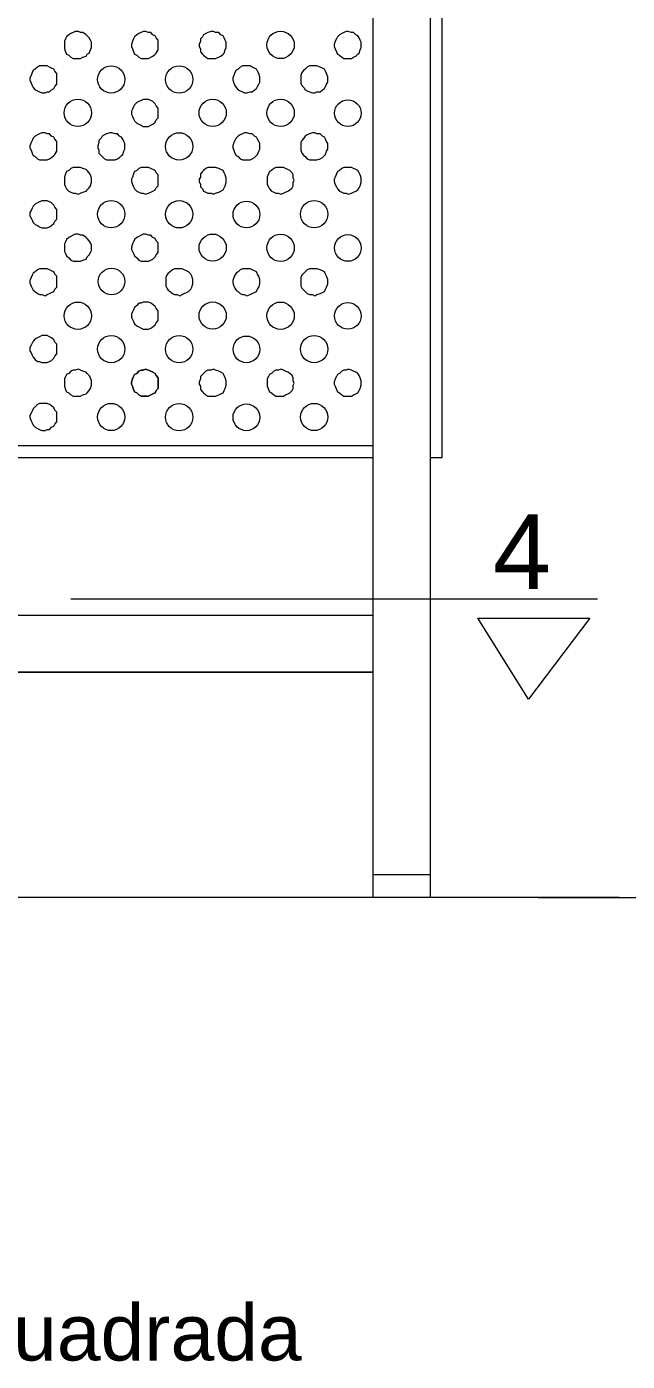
# Model space of a CAD drawing. Header units: inches. Extents: x 0.21 to 4.55, y 0.23 to 3.12.
# Drawn here: x 3.967 to 4.234, y 1.863 to 2.456 of the extents above; entities that cross this region are included whole.
import ezdxf

# ---------------------------------------------------------------- set-up
doc = ezdxf.new("R2010")
doc.units = ezdxf.units.IN
doc.header["$MEASUREMENT"] = 0
for name, color, linetype in [('PDF_0', 7, 'Continuous'), ('PDF_MESA', 7, 'Continuous'), ('PDF_PROYECCION 2', 7, 'Continuous'), ('PDF_TEXTO', 7, 'Continuous')]:
    doc.layers.add(name, color=color, linetype=linetype)
doc.styles.add('PDF Arial', font='arial.ttf')

msp = doc.modelspace()

# ---------------------------------------------------------------- linework, layer by layer
at = {"layer": 'PDF_0', "lineweight": 5}
for points in [[(4.14657, 2.72405), (4.14657, 2.06905), (4.12119, 2.06905), (4.12119, 2.72405)], [(2.97255, 2.1945), (4.12119, 2.1945)], [(4.14657, 2.07911), (4.12119, 2.07911)], [(4.23036, 2.06905), (2.89642, 2.06905)], [(4.19445, 2.06905), (4.43337, 2.06905)]]:
    msp.add_lwpolyline(points, dxfattribs=at)
for points in [[(4.16763, 2.19306), (4.21743, 2.19306), (4.19014, 2.15715)], [(4.12119, 2.16912), (3.35176, 2.16912)]]:
    msp.add_lwpolyline(points, close=True, dxfattribs=at)
at = {"layer": 'PDF_MESA', "lineweight": 5}
msp.add_lwpolyline([(3.98713, 2.20168), (4.22078, 2.20168)], dxfattribs=at)
at = {"layer": 'PDF_PROYECCION 2', "lineweight": 5}
for points in [[(4.14657, 2.2644), (4.15183, 2.2644), (4.15183, 2.56892), (4.14657, 2.56892)], [(3.35176, 2.26967), (4.12119, 2.26967)], [(3.35176, 2.2644), (4.12119, 2.2644)]]:
    msp.add_lwpolyline(points, dxfattribs=at)
for points in [[(3.99622, 2.44731), (3.99622, 2.44874), (3.99575, 2.4497), (3.99527, 2.45066), (3.99431, 2.45162), (3.99383, 2.45209), (3.99239, 2.45305), (3.99144, 2.45305), (3.99048, 2.45353), (3.98904, 2.45353), (3.98808, 2.45305), (3.98713, 2.45257), (3.98617, 2.45209), (3.98521, 2.45114), (3.98473, 2.45018), (3.98425, 2.44922), (3.98425, 2.44779), (3.98425, 2.44683), (3.98425, 2.44587), (3.98473, 2.44443), (3.98521, 2.44348), (3.98617, 2.443), (3.98713, 2.44204), (3.98808, 2.44156), (3.98904, 2.44156), (3.99048, 2.44156), (3.99144, 2.44156), (3.99239, 2.44204), (3.99383, 2.44252), (3.99431, 2.44348), (3.99527, 2.44395), (3.99575, 2.44539), (3.99622, 2.44635)], [(4.02591, 2.44731), (4.02591, 2.44874), (4.02591, 2.4497), (4.02495, 2.45066), (4.02447, 2.45162), (4.02352, 2.45209), (4.02256, 2.45305), (4.0216, 2.45305), (4.02016, 2.45353), (4.01921, 2.45353), (4.01825, 2.45305), (4.01729, 2.45257), (4.01633, 2.45209), (4.01538, 2.45114), (4.0149, 2.45018), (4.01442, 2.44922), (4.01394, 2.44779), (4.01394, 2.44683), (4.01442, 2.44587), (4.0149, 2.44443), (4.01538, 2.44348), (4.01633, 2.443), (4.01729, 2.44204), (4.01825, 2.44156), (4.01921, 2.44156), (4.02016, 2.44156), (4.0216, 2.44156), (4.02256, 2.44204), (4.02352, 2.44252), (4.02447, 2.44348), (4.02495, 2.44395), (4.02591, 2.44539), (4.02591, 2.44635)], [(4.02591, 2.44731), (4.02591, 2.44874), (4.02591, 2.4497), (4.02495, 2.45066), (4.02447, 2.45162), (4.02352, 2.45209), (4.02256, 2.45305), (4.0216, 2.45305), (4.02016, 2.45353), (4.01921, 2.45353), (4.01825, 2.45305), (4.01729, 2.45257), (4.01633, 2.45209), (4.01538, 2.45114), (4.0149, 2.45018), (4.01442, 2.44922), (4.01394, 2.44779), (4.01394, 2.44683), (4.01442, 2.44587), (4.0149, 2.44443), (4.01538, 2.44348), (4.01633, 2.443), (4.01729, 2.44204), (4.01825, 2.44156), (4.01921, 2.44156), (4.02016, 2.44156), (4.0216, 2.44156), (4.02256, 2.44204), (4.02352, 2.44252), (4.02447, 2.44348), (4.02495, 2.44395), (4.02591, 2.44539), (4.02591, 2.44635)], [(4.05607, 2.44731), (4.05607, 2.44874), (4.0556, 2.4497), (4.05512, 2.45066), (4.05464, 2.45162), (4.05368, 2.45209), (4.05272, 2.45305), (4.05129, 2.45305), (4.05033, 2.45353), (4.04937, 2.45353), (4.04793, 2.45305), (4.04698, 2.45257), (4.04602, 2.45209), (4.04554, 2.45114), (4.04458, 2.45018), (4.04458, 2.44922), (4.0441, 2.44779), (4.0441, 2.44683), (4.04458, 2.44587), (4.04458, 2.44443), (4.04554, 2.44348), (4.04602, 2.443), (4.04698, 2.44204), (4.04793, 2.44156), (4.04937, 2.44156), (4.05033, 2.44156), (4.05129, 2.44156), (4.05272, 2.44204), (4.05368, 2.44252), (4.05464, 2.44348), (4.05512, 2.44395), (4.0556, 2.44539), (4.05607, 2.44635)], [(4.11592, 2.44731), (4.11592, 2.44874), (4.11545, 2.4497), (4.11497, 2.45066), (4.11449, 2.45162), (4.11353, 2.45209), (4.11257, 2.45305), (4.11162, 2.45305), (4.11018, 2.45353), (4.10922, 2.45353), (4.10826, 2.45305), (4.10731, 2.45257), (4.10635, 2.45209), (4.10539, 2.45114), (4.10491, 2.45018), (4.10443, 2.44922), (4.10395, 2.44779), (4.10395, 2.44683), (4.10443, 2.44587), (4.10491, 2.44443), (4.10539, 2.44348), (4.10635, 2.443), (4.10731, 2.44204), (4.10826, 2.44156), (4.10922, 2.44156), (4.11018, 2.44156), (4.11162, 2.44156), (4.11257, 2.44204), (4.11353, 2.44252), (4.11449, 2.44348), (4.11497, 2.44395), (4.11545, 2.44539), (4.11592, 2.44635)], [(3.9809, 2.43246), (3.9809, 2.43342), (3.9809, 2.43486), (3.97995, 2.43582), (3.97947, 2.43677), (3.97851, 2.43725), (3.97755, 2.43773), (3.97659, 2.43821), (3.97564, 2.43821), (3.9742, 2.43821), (3.97324, 2.43821), (3.97228, 2.43773), (3.97133, 2.43677), (3.97037, 2.43629), (3.96989, 2.43534), (3.96941, 2.4339), (3.96893, 2.43294), (3.96893, 2.43198), (3.96941, 2.43055), (3.96989, 2.42959), (3.97037, 2.42863), (3.97133, 2.42768), (3.97228, 2.4272), (3.97324, 2.42672), (3.9742, 2.42624), (3.97564, 2.42624), (3.97659, 2.42672), (3.97755, 2.42672), (3.97851, 2.42768), (3.97947, 2.42815), (3.97995, 2.42911), (3.9809, 2.43007), (3.9809, 2.43103)], [(4.07092, 2.43246), (4.07092, 2.43342), (4.07044, 2.43486), (4.06996, 2.43582), (4.06948, 2.43677), (4.06852, 2.43725), (4.06757, 2.43773), (4.06661, 2.43821), (4.06517, 2.43821), (4.06421, 2.43821), (4.06326, 2.43821), (4.0623, 2.43773), (4.06134, 2.43677), (4.06038, 2.43629), (4.0599, 2.43534), (4.05943, 2.4339), (4.05895, 2.43294), (4.05895, 2.43198), (4.05943, 2.43055), (4.0599, 2.42959), (4.06038, 2.42863), (4.06134, 2.42768), (4.0623, 2.4272), (4.06326, 2.42672), (4.06421, 2.42624), (4.06517, 2.42624), (4.06661, 2.42672), (4.06757, 2.42672), (4.06852, 2.42768), (4.06948, 2.42815), (4.06996, 2.42911), (4.07044, 2.43007), (4.07092, 2.43103)], [(4.10108, 2.43246), (4.10108, 2.43342), (4.1006, 2.43486), (4.10012, 2.43582), (4.09965, 2.43677), (4.09869, 2.43725), (4.09773, 2.43773), (4.09629, 2.43821), (4.09534, 2.43821), (4.09438, 2.43821), (4.09294, 2.43821), (4.09198, 2.43773), (4.09103, 2.43677), (4.09055, 2.43629), (4.08959, 2.43534), (4.08911, 2.4339), (4.08911, 2.43294), (4.08911, 2.43198), (4.08911, 2.43055), (4.08959, 2.42959), (4.09055, 2.42863), (4.09103, 2.42768), (4.09198, 2.4272), (4.09294, 2.42672), (4.09438, 2.42624), (4.09534, 2.42624), (4.09629, 2.42672), (4.09773, 2.42672), (4.09869, 2.42768), (4.09965, 2.42815), (4.10012, 2.42911), (4.1006, 2.43007), (4.10108, 2.43103)], [(4.02591, 2.41762), (4.02591, 2.41858), (4.02591, 2.41954), (4.02495, 2.42049), (4.02447, 2.42145), (4.02352, 2.42241), (4.02256, 2.42289), (4.0216, 2.42337), (4.02016, 2.42337), (4.01921, 2.42337), (4.01825, 2.42289), (4.01729, 2.42241), (4.01633, 2.42193), (4.01538, 2.42097), (4.0149, 2.42001), (4.01442, 2.41906), (4.01394, 2.4181), (4.01394, 2.41666), (4.01442, 2.41571), (4.0149, 2.41475), (4.01538, 2.41379), (4.01633, 2.41283), (4.01729, 2.41235), (4.01825, 2.41188), (4.01921, 2.4114), (4.02016, 2.4114), (4.0216, 2.4114), (4.02256, 2.41188), (4.02352, 2.41235), (4.02447, 2.41331), (4.02495, 2.41427), (4.02591, 2.41523), (4.02591, 2.41618)], [(4.02591, 2.41762), (4.02591, 2.41858), (4.02591, 2.41954), (4.02495, 2.42049), (4.02447, 2.42145), (4.02352, 2.42241), (4.02256, 2.42289), (4.0216, 2.42337), (4.02016, 2.42337), (4.01921, 2.42337), (4.01825, 2.42289), (4.01729, 2.42241), (4.01633, 2.42193), (4.01538, 2.42097), (4.0149, 2.42001), (4.01442, 2.41906), (4.01394, 2.4181), (4.01394, 2.41666), (4.01442, 2.41571), (4.0149, 2.41475), (4.01538, 2.41379), (4.01633, 2.41283), (4.01729, 2.41235), (4.01825, 2.41188), (4.01921, 2.4114), (4.02016, 2.4114), (4.0216, 2.4114), (4.02256, 2.41188), (4.02352, 2.41235), (4.02447, 2.41331), (4.02495, 2.41427), (4.02591, 2.41523), (4.02591, 2.41618)], [(3.9809, 2.4023), (3.9809, 2.40374), (3.9809, 2.40469), (3.97995, 2.40565), (3.97947, 2.40661), (3.97851, 2.40709), (3.97755, 2.40804), (3.97659, 2.40804), (3.97564, 2.40852), (3.9742, 2.40852), (3.97324, 2.40804), (3.97228, 2.40757), (3.97133, 2.40709), (3.97037, 2.40613), (3.96989, 2.40517), (3.96941, 2.40421), (3.96893, 2.40278), (3.96893, 2.40182), (3.96941, 2.40086), (3.96989, 2.39943), (3.97037, 2.39847), (3.97133, 2.39799), (3.97228, 2.39703), (3.97324, 2.39655), (3.9742, 2.39655), (3.97564, 2.39655), (3.97659, 2.39655), (3.97755, 2.39703), (3.97851, 2.39751), (3.97947, 2.39847), (3.97995, 2.39895), (3.9809, 2.40038), (3.9809, 2.40134)], [(4.01107, 2.4023), (4.01107, 2.40374), (4.01059, 2.40469), (4.01011, 2.40565), (4.00963, 2.40661), (4.00867, 2.40709), (4.00772, 2.40804), (4.00676, 2.40804), (4.00532, 2.40852), (4.00436, 2.40852), (4.00293, 2.40804), (4.00197, 2.40757), (4.00101, 2.40709), (4.00053, 2.40613), (3.99958, 2.40517), (3.99958, 2.40421), (3.9991, 2.40278), (3.9991, 2.40182), (3.99958, 2.40086), (3.99958, 2.39943), (4.00053, 2.39847), (4.00101, 2.39799), (4.00197, 2.39703), (4.00293, 2.39655), (4.00436, 2.39655), (4.00532, 2.39655), (4.00676, 2.39655), (4.00772, 2.39703), (4.00867, 2.39751), (4.00963, 2.39847), (4.01011, 2.39895), (4.01059, 2.40038), (4.01107, 2.40134)], [(4.01107, 2.4023), (4.01107, 2.40374), (4.01059, 2.40469), (4.01011, 2.40565), (4.00963, 2.40661), (4.00867, 2.40709), (4.00772, 2.40804), (4.00676, 2.40804), (4.00532, 2.40852), (4.00436, 2.40852), (4.00293, 2.40804), (4.00197, 2.40757), (4.00101, 2.40709), (4.00053, 2.40613), (3.99958, 2.40517), (3.99958, 2.40421), (3.9991, 2.40278), (3.9991, 2.40182), (3.99958, 2.40086), (3.99958, 2.39943), (4.00053, 2.39847), (4.00101, 2.39799), (4.00197, 2.39703), (4.00293, 2.39655), (4.00436, 2.39655), (4.00532, 2.39655), (4.00676, 2.39655), (4.00772, 2.39703), (4.00867, 2.39751), (4.00963, 2.39847), (4.01011, 2.39895), (4.01059, 2.40038), (4.01107, 2.40134)], [(4.07092, 2.4023), (4.07092, 2.40374), (4.07044, 2.40469), (4.06996, 2.40565), (4.06948, 2.40661), (4.06852, 2.40709), (4.06757, 2.40804), (4.06661, 2.40804), (4.06517, 2.40852), (4.06421, 2.40852), (4.06326, 2.40804), (4.0623, 2.40757), (4.06134, 2.40709), (4.06038, 2.40613), (4.0599, 2.40517), (4.05943, 2.40421), (4.05895, 2.40278), (4.05895, 2.40182), (4.05943, 2.40086), (4.0599, 2.39943), (4.06038, 2.39847), (4.06134, 2.39799), (4.0623, 2.39703), (4.06326, 2.39655), (4.06421, 2.39655), (4.06517, 2.39655), (4.06661, 2.39655), (4.06757, 2.39703), (4.06852, 2.39751), (4.06948, 2.39847), (4.06996, 2.39895), (4.07044, 2.40038), (4.07092, 2.40134)], [(4.10108, 2.4023), (4.10108, 2.40374), (4.1006, 2.40469), (4.10012, 2.40565), (4.09965, 2.40661), (4.09869, 2.40709), (4.09773, 2.40804), (4.09629, 2.40804), (4.09534, 2.40852), (4.09438, 2.40852), (4.09294, 2.40804), (4.09198, 2.40757), (4.09103, 2.40709), (4.09055, 2.40613), (4.08959, 2.40517), (4.08911, 2.40421), (4.08911, 2.40278), (4.08911, 2.40182), (4.08911, 2.40086), (4.08959, 2.39943), (4.09055, 2.39847), (4.09103, 2.39799), (4.09198, 2.39703), (4.09294, 2.39655), (4.09438, 2.39655), (4.09534, 2.39655), (4.09629, 2.39655), (4.09773, 2.39703), (4.09869, 2.39751), (4.09965, 2.39847), (4.10012, 2.39895), (4.1006, 2.40038), (4.10108, 2.40134)], [(3.99622, 2.38746), (3.99622, 2.38841), (3.99575, 2.38985), (3.99527, 2.39081), (3.99431, 2.39177), (3.99383, 2.39224), (3.99239, 2.39272), (3.99144, 2.3932), (3.99048, 2.3932), (3.98904, 2.3932), (3.98808, 2.3932), (3.98713, 2.39272), (3.98617, 2.39177), (3.98521, 2.39129), (3.98473, 2.39033), (3.98425, 2.38889), (3.98425, 2.38794), (3.98425, 2.38698), (3.98425, 2.38554), (3.98473, 2.38458), (3.98521, 2.38363), (3.98617, 2.38267), (3.98713, 2.38219), (3.98808, 2.38171), (3.98904, 2.38171), (3.99048, 2.38123), (3.99144, 2.38171), (3.99239, 2.38219), (3.99383, 2.38267), (3.99431, 2.38315), (3.99527, 2.3841), (3.99575, 2.38506), (3.99622, 2.3865)], [(4.02591, 2.38746), (4.02591, 2.38841), (4.02591, 2.38985), (4.02495, 2.39081), (4.02447, 2.39177), (4.02352, 2.39224), (4.02256, 2.39272), (4.0216, 2.3932), (4.02016, 2.3932), (4.01921, 2.3932), (4.01825, 2.3932), (4.01729, 2.39272), (4.01633, 2.39177), (4.01538, 2.39129), (4.0149, 2.39033), (4.01442, 2.38889), (4.01394, 2.38794), (4.01394, 2.38698), (4.01442, 2.38554), (4.0149, 2.38458), (4.01538, 2.38363), (4.01633, 2.38267), (4.01729, 2.38219), (4.01825, 2.38171), (4.01921, 2.38171), (4.02016, 2.38123), (4.0216, 2.38171), (4.02256, 2.38219), (4.02352, 2.38267), (4.02447, 2.38315), (4.02495, 2.3841), (4.02591, 2.38506), (4.02591, 2.3865)], [(4.02591, 2.38746), (4.02591, 2.38841), (4.02591, 2.38985), (4.02495, 2.39081), (4.02447, 2.39177), (4.02352, 2.39224), (4.02256, 2.39272), (4.0216, 2.3932), (4.02016, 2.3932), (4.01921, 2.3932), (4.01825, 2.3932), (4.01729, 2.39272), (4.01633, 2.39177), (4.01538, 2.39129), (4.0149, 2.39033), (4.01442, 2.38889), (4.01394, 2.38794), (4.01394, 2.38698), (4.01442, 2.38554), (4.0149, 2.38458), (4.01538, 2.38363), (4.01633, 2.38267), (4.01729, 2.38219), (4.01825, 2.38171), (4.01921, 2.38171), (4.02016, 2.38123), (4.0216, 2.38171), (4.02256, 2.38219), (4.02352, 2.38267), (4.02447, 2.38315), (4.02495, 2.3841), (4.02591, 2.38506), (4.02591, 2.3865)], [(4.05607, 2.38746), (4.05607, 2.38841), (4.0556, 2.38985), (4.05512, 2.39081), (4.05464, 2.39177), (4.05368, 2.39224), (4.05272, 2.39272), (4.05129, 2.3932), (4.05033, 2.3932), (4.04937, 2.3932), (4.04793, 2.3932), (4.04698, 2.39272), (4.04602, 2.39177), (4.04554, 2.39129), (4.04458, 2.39033), (4.04458, 2.38889), (4.0441, 2.38794), (4.0441, 2.38698), (4.04458, 2.38554), (4.04458, 2.38458), (4.04554, 2.38363), (4.04602, 2.38267), (4.04698, 2.38219), (4.04793, 2.38171), (4.04937, 2.38171), (4.05033, 2.38123), (4.05129, 2.38171), (4.05272, 2.38219), (4.05368, 2.38267), (4.05464, 2.38315), (4.05512, 2.3841), (4.0556, 2.38506), (4.05607, 2.3865)], [(4.08624, 2.38746), (4.08576, 2.38841), (4.08576, 2.38985), (4.08528, 2.39081), (4.08432, 2.39177), (4.08337, 2.39224), (4.08241, 2.39272), (4.08145, 2.3932), (4.08049, 2.3932), (4.07906, 2.3932), (4.0781, 2.3932), (4.07714, 2.39272), (4.07618, 2.39177), (4.07523, 2.39129), (4.07475, 2.39033), (4.07427, 2.38889), (4.07427, 2.38794), (4.07427, 2.38698), (4.07427, 2.38554), (4.07475, 2.38458), (4.07523, 2.38363), (4.07618, 2.38267), (4.07714, 2.38219), (4.0781, 2.38171), (4.07906, 2.38171), (4.08049, 2.38123), (4.08145, 2.38171), (4.08241, 2.38219), (4.08337, 2.38267), (4.08432, 2.38315), (4.08528, 2.3841), (4.08576, 2.38506), (4.08576, 2.3865)], [(4.11592, 2.38746), (4.11592, 2.38841), (4.11545, 2.38985), (4.11497, 2.39081), (4.11449, 2.39177), (4.11353, 2.39224), (4.11257, 2.39272), (4.11162, 2.3932), (4.11018, 2.3932), (4.10922, 2.3932), (4.10826, 2.3932), (4.10731, 2.39272), (4.10635, 2.39177), (4.10539, 2.39129), (4.10491, 2.39033), (4.10443, 2.38889), (4.10395, 2.38794), (4.10395, 2.38698), (4.10443, 2.38554), (4.10491, 2.38458), (4.10539, 2.38363), (4.10635, 2.38267), (4.10731, 2.38219), (4.10826, 2.38171), (4.10922, 2.38171), (4.11018, 2.38123), (4.11162, 2.38171), (4.11257, 2.38219), (4.11353, 2.38267), (4.11449, 2.38315), (4.11497, 2.3841), (4.11545, 2.38506), (4.11592, 2.3865)], [(3.9809, 2.37261), (3.9809, 2.37357), (3.9809, 2.37453), (3.97995, 2.37549), (3.97947, 2.37644), (3.97851, 2.3774), (3.97755, 2.37788), (3.97659, 2.37836), (3.97564, 2.37836), (3.9742, 2.37836), (3.97324, 2.37788), (3.97228, 2.3774), (3.97133, 2.37692), (3.97037, 2.37597), (3.96989, 2.37501), (3.96941, 2.37405), (3.96893, 2.37309), (3.96893, 2.37166), (3.96941, 2.3707), (3.96989, 2.36974), (3.97037, 2.36878), (3.97133, 2.36783), (3.97228, 2.36735), (3.97324, 2.36687), (3.9742, 2.36639), (3.97564, 2.36639), (3.97659, 2.36639), (3.97755, 2.36687), (3.97851, 2.36735), (3.97947, 2.3683), (3.97995, 2.36926), (3.9809, 2.37022), (3.9809, 2.37118)], [(3.99622, 2.35729), (3.99622, 2.35873), (3.99575, 2.35969), (3.99527, 2.36064), (3.99431, 2.3616), (3.99383, 2.36208), (3.99239, 2.36304), (3.99144, 2.36304), (3.99048, 2.36352), (3.98904, 2.36352), (3.98808, 2.36304), (3.98713, 2.36256), (3.98617, 2.36208), (3.98521, 2.36112), (3.98473, 2.36016), (3.98425, 2.35921), (3.98425, 2.35777), (3.98425, 2.35681), (3.98425, 2.35586), (3.98473, 2.3549), (3.98521, 2.35394), (3.98617, 2.35298), (3.98713, 2.35203), (3.98808, 2.35155), (3.98904, 2.35155), (3.99048, 2.35155), (3.99144, 2.35155), (3.99239, 2.35203), (3.99383, 2.3525), (3.99431, 2.35346), (3.99527, 2.35442), (3.99575, 2.35538), (3.99622, 2.35633)], [(4.02591, 2.35729), (4.02591, 2.35873), (4.02591, 2.35969), (4.02495, 2.36064), (4.02447, 2.3616), (4.02352, 2.36208), (4.02256, 2.36304), (4.0216, 2.36304), (4.02016, 2.36352), (4.01921, 2.36352), (4.01825, 2.36304), (4.01729, 2.36256), (4.01633, 2.36208), (4.01538, 2.36112), (4.0149, 2.36016), (4.01442, 2.35921), (4.01394, 2.35777), (4.01394, 2.35681), (4.01442, 2.35586), (4.0149, 2.3549), (4.01538, 2.35394), (4.01633, 2.35298), (4.01729, 2.35203), (4.01825, 2.35155), (4.01921, 2.35155), (4.02016, 2.35155), (4.0216, 2.35155), (4.02256, 2.35203), (4.02352, 2.3525), (4.02447, 2.35346), (4.02495, 2.35442), (4.02591, 2.35538), (4.02591, 2.35633)], [(4.02591, 2.35729), (4.02591, 2.35873), (4.02591, 2.35969), (4.02495, 2.36064), (4.02447, 2.3616), (4.02352, 2.36208), (4.02256, 2.36304), (4.0216, 2.36304), (4.02016, 2.36352), (4.01921, 2.36352), (4.01825, 2.36304), (4.01729, 2.36256), (4.01633, 2.36208), (4.01538, 2.36112), (4.0149, 2.36016), (4.01442, 2.35921), (4.01394, 2.35777), (4.01394, 2.35681), (4.01442, 2.35586), (4.0149, 2.3549), (4.01538, 2.35394), (4.01633, 2.35298), (4.01729, 2.35203), (4.01825, 2.35155), (4.01921, 2.35155), (4.02016, 2.35155), (4.0216, 2.35155), (4.02256, 2.35203), (4.02352, 2.3525), (4.02447, 2.35346), (4.02495, 2.35442), (4.02591, 2.35538), (4.02591, 2.35633)], [(3.9809, 2.34245), (3.9809, 2.34341), (3.9809, 2.34484), (3.97995, 2.3458), (3.97947, 2.34676), (3.97851, 2.34724), (3.97755, 2.34772), (3.97659, 2.34819), (3.97564, 2.34819), (3.9742, 2.34819), (3.97324, 2.34819), (3.97228, 2.34772), (3.97133, 2.34676), (3.97037, 2.34628), (3.96989, 2.34532), (3.96941, 2.34436), (3.96893, 2.34293), (3.96893, 2.34197), (3.96941, 2.34053), (3.96989, 2.33958), (3.97037, 2.33862), (3.97133, 2.33814), (3.97228, 2.33718), (3.97324, 2.3367), (3.9742, 2.3367), (3.97564, 2.33622), (3.97659, 2.3367), (3.97755, 2.33718), (3.97851, 2.33766), (3.97947, 2.33814), (3.97995, 2.3391), (3.9809, 2.34006), (3.9809, 2.34149)], [(4.04123, 2.34245), (4.04123, 2.34341), (4.04075, 2.34484), (4.04027, 2.3458), (4.03932, 2.34676), (4.03836, 2.34724), (4.0374, 2.34772), (4.03644, 2.34819), (4.03549, 2.34819), (4.03405, 2.34819), (4.03309, 2.34819), (4.03213, 2.34772), (4.03118, 2.34676), (4.03022, 2.34628), (4.02974, 2.34532), (4.02926, 2.34436), (4.02926, 2.34293), (4.02926, 2.34197), (4.02926, 2.34053), (4.02974, 2.33958), (4.03022, 2.33862), (4.03118, 2.33814), (4.03213, 2.33718), (4.03309, 2.3367), (4.03405, 2.3367), (4.03549, 2.33622), (4.03644, 2.3367), (4.0374, 2.33718), (4.03836, 2.33766), (4.03932, 2.33814), (4.04027, 2.3391), (4.04075, 2.34006), (4.04123, 2.34149)], [(4.07092, 2.34245), (4.07092, 2.34341), (4.07044, 2.34484), (4.06996, 2.3458), (4.06948, 2.34676), (4.06852, 2.34724), (4.06757, 2.34772), (4.06661, 2.34819), (4.06517, 2.34819), (4.06421, 2.34819), (4.06326, 2.34819), (4.0623, 2.34772), (4.06134, 2.34676), (4.06038, 2.34628), (4.0599, 2.34532), (4.05943, 2.34436), (4.05895, 2.34293), (4.05895, 2.34197), (4.05943, 2.34053), (4.0599, 2.33958), (4.06038, 2.33862), (4.06134, 2.33814), (4.0623, 2.33718), (4.06326, 2.3367), (4.06421, 2.3367), (4.06517, 2.33622), (4.06661, 2.3367), (4.06757, 2.33718), (4.06852, 2.33766), (4.06948, 2.33814), (4.06996, 2.3391), (4.07044, 2.34006), (4.07092, 2.34149)], [(4.10108, 2.34245), (4.10108, 2.34341), (4.1006, 2.34484), (4.10012, 2.3458), (4.09965, 2.34676), (4.09869, 2.34724), (4.09773, 2.34772), (4.09629, 2.34819), (4.09534, 2.34819), (4.09438, 2.34819), (4.09294, 2.34819), (4.09198, 2.34772), (4.09103, 2.34676), (4.09055, 2.34628), (4.08959, 2.34532), (4.08911, 2.34436), (4.08911, 2.34293), (4.08911, 2.34197), (4.08911, 2.34053), (4.08959, 2.33958), (4.09055, 2.33862), (4.09103, 2.33814), (4.09198, 2.33718), (4.09294, 2.3367), (4.09438, 2.3367), (4.09534, 2.33622), (4.09629, 2.3367), (4.09773, 2.33718), (4.09869, 2.33766), (4.09965, 2.33814), (4.10012, 2.3391), (4.1006, 2.34006), (4.10108, 2.34149)], [(4.02591, 2.32761), (4.02591, 2.32856), (4.02591, 2.32952), (4.02495, 2.33048), (4.02447, 2.33144), (4.02352, 2.33239), (4.02256, 2.33287), (4.0216, 2.33335), (4.02016, 2.33335), (4.01921, 2.33335), (4.01825, 2.33287), (4.01729, 2.33287), (4.01633, 2.33192), (4.01538, 2.33096), (4.0149, 2.33), (4.01442, 2.32904), (4.01394, 2.32809), (4.01394, 2.32665), (4.01442, 2.32569), (4.0149, 2.32473), (4.01538, 2.32378), (4.01633, 2.32282), (4.01729, 2.32234), (4.01825, 2.32186), (4.01921, 2.32138), (4.02016, 2.32138), (4.0216, 2.32138), (4.02256, 2.32186), (4.02352, 2.32234), (4.02447, 2.3233), (4.02495, 2.32425), (4.02591, 2.32521), (4.02591, 2.32617)], [(4.02591, 2.32761), (4.02591, 2.32856), (4.02591, 2.32952), (4.02495, 2.33048), (4.02447, 2.33144), (4.02352, 2.33239), (4.02256, 2.33287), (4.0216, 2.33335), (4.02016, 2.33335), (4.01921, 2.33335), (4.01825, 2.33287), (4.01729, 2.33287), (4.01633, 2.33192), (4.01538, 2.33096), (4.0149, 2.33), (4.01442, 2.32904), (4.01394, 2.32809), (4.01394, 2.32665), (4.01442, 2.32569), (4.0149, 2.32473), (4.01538, 2.32378), (4.01633, 2.32282), (4.01729, 2.32234), (4.01825, 2.32186), (4.01921, 2.32138), (4.02016, 2.32138), (4.0216, 2.32138), (4.02256, 2.32186), (4.02352, 2.32234), (4.02447, 2.3233), (4.02495, 2.32425), (4.02591, 2.32521), (4.02591, 2.32617)], [(3.9809, 2.31228), (3.9809, 2.31372), (3.9809, 2.31468), (3.97995, 2.31564), (3.97947, 2.31659), (3.97851, 2.31755), (3.97755, 2.31803), (3.97659, 2.31851), (3.97564, 2.31851), (3.9742, 2.31851), (3.97324, 2.31803), (3.97228, 2.31755), (3.97133, 2.31707), (3.97037, 2.31612), (3.96989, 2.31516), (3.96941, 2.3142), (3.96893, 2.31324), (3.96893, 2.31181), (3.96941, 2.31085), (3.96989, 2.30989), (3.97037, 2.30893), (3.97133, 2.30798), (3.97228, 2.30702), (3.97324, 2.30702), (3.9742, 2.30654), (3.97564, 2.30654), (3.97659, 2.30654), (3.97755, 2.30702), (3.97851, 2.3075), (3.97947, 2.30845), (3.97995, 2.30941), (3.9809, 2.31037), (3.9809, 2.31133)], [(3.99622, 2.29744), (3.99622, 2.2984), (3.99575, 2.29984), (3.99527, 2.30079), (3.99431, 2.30175), (3.99383, 2.30223), (3.99239, 2.30271), (3.99144, 2.30319), (3.99048, 2.30367), (3.98904, 2.30319), (3.98808, 2.30319), (3.98713, 2.30271), (3.98617, 2.30175), (3.98521, 2.30127), (3.98473, 2.30031), (3.98425, 2.29936), (3.98425, 2.29792), (3.98425, 2.29696), (3.98425, 2.29601), (3.98473, 2.29457), (3.98521, 2.29361), (3.98617, 2.29313), (3.98713, 2.29218), (3.98808, 2.2917), (3.98904, 2.2917), (3.99048, 2.2917), (3.99144, 2.2917), (3.99239, 2.29218), (3.99383, 2.29265), (3.99431, 2.29313), (3.99527, 2.29409), (3.99575, 2.29505), (3.99622, 2.29648)], [(4.02591, 2.29744), (4.02591, 2.29648), (4.02591, 2.29505), (4.02495, 2.29409), (4.02447, 2.29313), (4.02352, 2.29265), (4.02256, 2.29218), (4.0216, 2.2917), (4.02016, 2.2917), (4.01921, 2.2917), (4.01825, 2.2917), (4.01729, 2.29218), (4.01633, 2.29313), (4.01538, 2.29361), (4.0149, 2.29457), (4.01442, 2.29601), (4.01394, 2.29696), (4.01394, 2.29792), (4.01442, 2.29936), (4.0149, 2.30031), (4.01538, 2.30127), (4.01633, 2.30175), (4.01729, 2.30271), (4.01825, 2.30319), (4.01921, 2.30319), (4.02016, 2.30367), (4.0216, 2.30319), (4.02256, 2.30271), (4.02352, 2.30223), (4.02447, 2.30175), (4.02495, 2.30079), (4.02591, 2.29984), (4.02591, 2.2984), (4.02591, 2.29744), (4.02591, 2.2984), (4.02591, 2.29984), (4.02495, 2.30079), (4.02447, 2.30175), (4.02352, 2.30223), (4.02256, 2.30271), (4.0216, 2.30319), (4.02016, 2.30367), (4.01921, 2.30319), (4.01825, 2.30319), (4.01729, 2.30271), (4.01633, 2.30175), (4.01538, 2.30127), (4.0149, 2.30031), (4.01442, 2.29936), (4.01394, 2.29792), (4.01394, 2.29696), (4.01442, 2.29601), (4.0149, 2.29457), (4.01538, 2.29361), (4.01633, 2.29313), (4.01729, 2.29218), (4.01825, 2.2917), (4.01921, 2.2917), (4.02016, 2.2917), (4.0216, 2.2917), (4.02256, 2.29218), (4.02352, 2.29265), (4.02447, 2.29313), (4.02495, 2.29409), (4.02591, 2.29505), (4.02591, 2.29648)], [(4.05607, 2.29744), (4.05607, 2.2984), (4.0556, 2.29984), (4.05512, 2.30079), (4.05464, 2.30175), (4.05368, 2.30223), (4.05272, 2.30271), (4.05129, 2.30319), (4.05033, 2.30367), (4.04937, 2.30319), (4.04793, 2.30319), (4.04698, 2.30271), (4.04602, 2.30175), (4.04554, 2.30127), (4.04458, 2.30031), (4.04458, 2.29936), (4.0441, 2.29792), (4.0441, 2.29696), (4.04458, 2.29601), (4.04458, 2.29457), (4.04554, 2.29361), (4.04602, 2.29313), (4.04698, 2.29218), (4.04793, 2.2917), (4.04937, 2.2917), (4.05033, 2.2917), (4.05129, 2.2917), (4.05272, 2.29218), (4.05368, 2.29265), (4.05464, 2.29313), (4.05512, 2.29409), (4.0556, 2.29505), (4.05607, 2.29648)], [(4.08624, 2.29744), (4.08576, 2.2984), (4.08576, 2.29984), (4.08528, 2.30079), (4.08432, 2.30175), (4.08337, 2.30223), (4.08241, 2.30271), (4.08145, 2.30319), (4.08049, 2.30367), (4.07906, 2.30319), (4.0781, 2.30319), (4.07714, 2.30271), (4.07618, 2.30175), (4.07523, 2.30127), (4.07475, 2.30031), (4.07427, 2.29936), (4.07427, 2.29792), (4.07427, 2.29696), (4.07427, 2.29601), (4.07475, 2.29457), (4.07523, 2.29361), (4.07618, 2.29313), (4.07714, 2.29218), (4.0781, 2.2917), (4.07906, 2.2917), (4.08049, 2.2917), (4.08145, 2.2917), (4.08241, 2.29218), (4.08337, 2.29265), (4.08432, 2.29313), (4.08528, 2.29409), (4.08576, 2.29505), (4.08576, 2.29648)], [(4.11592, 2.29744), (4.11592, 2.2984), (4.11545, 2.29984), (4.11497, 2.30079), (4.11449, 2.30175), (4.11353, 2.30223), (4.11257, 2.30271), (4.11162, 2.30319), (4.11018, 2.30367), (4.10922, 2.30319), (4.10826, 2.30319), (4.10731, 2.30271), (4.10635, 2.30175), (4.10539, 2.30127), (4.10491, 2.30031), (4.10443, 2.29936), (4.10395, 2.29792), (4.10395, 2.29696), (4.10443, 2.29601), (4.10491, 2.29457), (4.10539, 2.29361), (4.10635, 2.29313), (4.10731, 2.29218), (4.10826, 2.2917), (4.10922, 2.2917), (4.11018, 2.2917), (4.11162, 2.2917), (4.11257, 2.29218), (4.11353, 2.29265), (4.11449, 2.29313), (4.11497, 2.29409), (4.11545, 2.29505), (4.11592, 2.29648)], [(3.9809, 2.2826), (3.9809, 2.28356), (3.9809, 2.28451), (3.97995, 2.28547), (3.97947, 2.28643), (3.97851, 2.28739), (3.97755, 2.28787), (3.97659, 2.28834), (3.97564, 2.28834), (3.9742, 2.28834), (3.97324, 2.28834), (3.97228, 2.28787), (3.97133, 2.28691), (3.97037, 2.28595), (3.96989, 2.28499), (3.96941, 2.28404), (3.96893, 2.28308), (3.96893, 2.28212), (3.96941, 2.28068), (3.96989, 2.27973), (3.97037, 2.27877), (3.97133, 2.27781), (3.97228, 2.27733), (3.97324, 2.27685), (3.9742, 2.27637), (3.97564, 2.27637), (3.97659, 2.27685), (3.97755, 2.27685), (3.97851, 2.27781), (3.97947, 2.27829), (3.97995, 2.27925), (3.9809, 2.28021), (3.9809, 2.28116)]]:
    msp.add_lwpolyline(points, close=True, dxfattribs=at)
for centre, radius in [((4.08018, 2.44752), 0.00607), ((4.00502, 2.43225), 0.00605), ((4.00502, 2.43225), 0.00605), ((4.03517, 2.4322), 0.00607), ((3.99016, 2.41736), 0.00607), ((4.05003, 2.41741), 0.00605), ((4.08018, 2.41736), 0.00607), ((4.11001, 2.41727), 0.00593), ((4.03517, 2.40252), 0.00607), ((4.00502, 2.3724), 0.00605), ((4.00502, 2.3724), 0.00605), ((4.03517, 2.37235), 0.00607), ((4.065, 2.37226), 0.00593), ((4.09504, 2.3724), 0.00605), ((4.05003, 2.35756), 0.00605), ((4.08018, 2.35751), 0.00607), ((4.11, 2.35742), 0.00592), ((4.00516, 2.34256), 0.00591), ((4.00516, 2.34256), 0.00591), ((3.99016, 2.32735), 0.00607), ((4.05003, 2.32739), 0.00605), ((4.08018, 2.32735), 0.00607), ((4.11001, 2.32726), 0.00593), ((4.00503, 2.31255), 0.00605), ((4.00503, 2.31255), 0.00605), ((4.03517, 2.3125), 0.00607), ((4.065, 2.31241), 0.00592), ((4.09504, 2.31255), 0.00605), ((4.00502, 2.28238), 0.00605), ((4.00502, 2.28238), 0.00605), ((4.03517, 2.28234), 0.00607), ((4.065, 2.28225), 0.00593), ((4.09504, 2.28238), 0.00605)]:
    msp.add_circle(centre, radius, dxfattribs=at)

# ---------------------------------------------------------------- texts
at = {"layer": 'PDF_TEXTO', "attachment_point": 7, "style": 'PDF Arial'}
for s, insert, char_height in [('4', (4.17434, 2.20599), 0.03318), ('Tubo seccion cuadrada', (3.72666, 1.86324), 0.0249902)]:
    msp.add_mtext(s, dxfattribs=dict(at, insert=insert, char_height=char_height))

doc.saveas('drawing.dxf')
